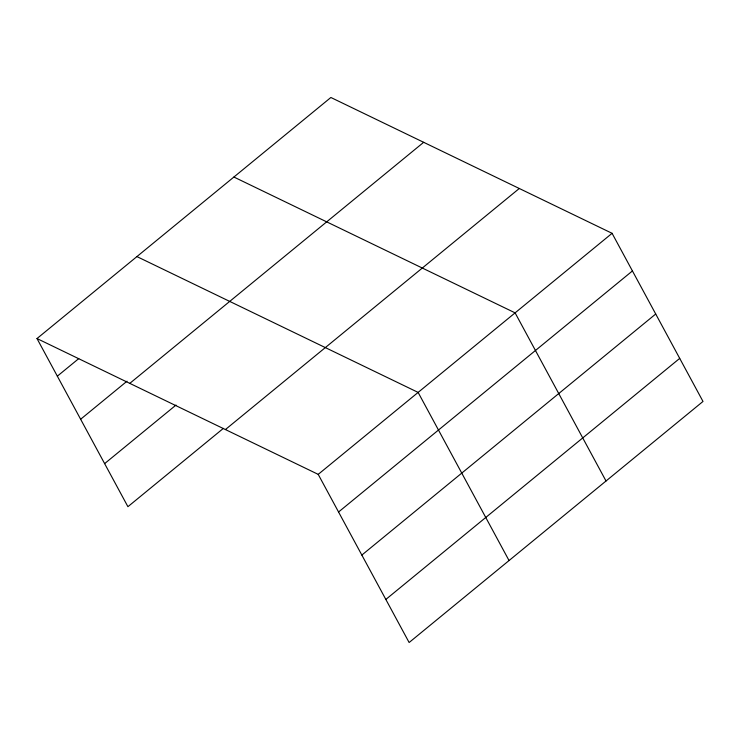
<?xml version="1.0" encoding="UTF-8"?>
<svg xmlns="http://www.w3.org/2000/svg" width="740" height="740" viewBox="0 0 740 740"><rect width="100%" height="100%" fill="white"/><g stroke="black" fill="none" stroke-linecap="round" stroke-linejoin="round"><path stroke-width="1.11" d="M37 338.55L330.873 97.486L612.082 233.313L703 401.45L409.128 642.514L318.209 474.368L37 338.55L127.918 506.687L223.369 428.386M57.341 376.17L78.755 358.613M80.632 419.247L127.021 381.193M129.796 383.366L423.668 142.311M104.627 463.619L176 405.076M225.413 429.552L519.286 188.487M318.209 474.368L612.082 233.313M338.559 511.997L632.432 270.942M361.851 555.065L655.714 314.01M385.836 599.446L679.709 358.382M233.896 177.036L515.105 312.863L606.023 481M136.919 256.586L418.128 392.413L509.046 560.55"/></g></svg>
